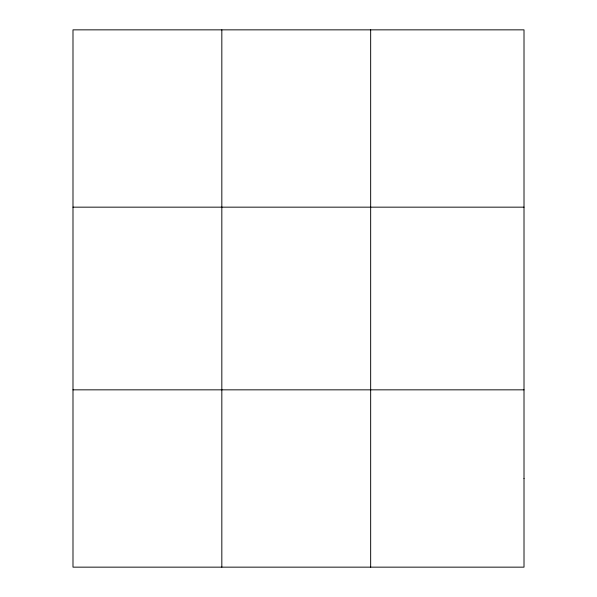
<?xml version="1.0" encoding="UTF-8"?>
<svg xmlns="http://www.w3.org/2000/svg" width="597" height="597" viewBox="0 0 597 597"><rect width="100%" height="100%" fill="white"/><g stroke="black" fill="none" stroke-linecap="round" stroke-linejoin="round"><path stroke-width="0.9" d="M221.83 567.15L221.83 29.85M370.662 567.15L370.662 29.85M72.991 207.159L524.009 207.159M72.991 389.841L524.009 389.841M524.009 478.495L524.009 567.15L72.991 567.15L72.991 29.85L524.009 29.85L524.009 478.495"/></g></svg>
